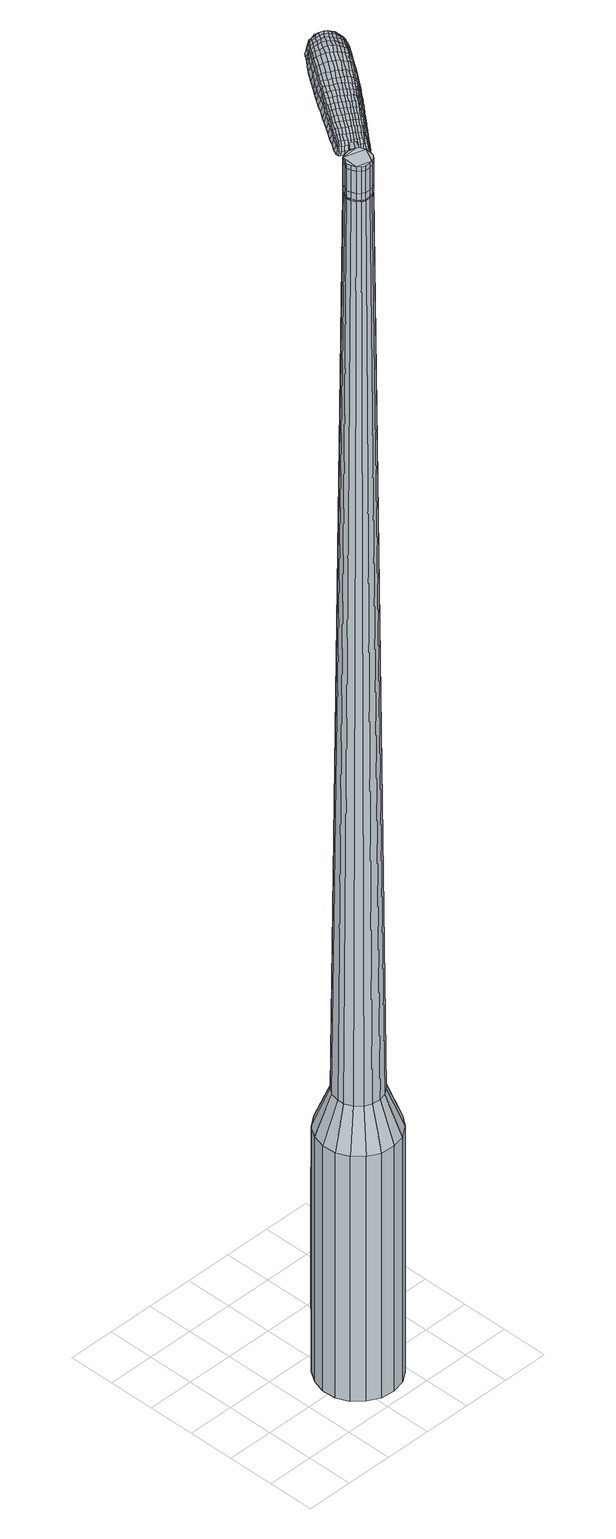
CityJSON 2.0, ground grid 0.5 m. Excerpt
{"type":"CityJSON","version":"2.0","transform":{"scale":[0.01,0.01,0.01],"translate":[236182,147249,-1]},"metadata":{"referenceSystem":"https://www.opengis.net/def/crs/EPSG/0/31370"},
"CityObjects":{
"object1":{"type":"GenericCityObject","attributes":{"cluster":478,"mean_distance_to_centroid":0.265,"new_centroid_x":236183.17,"new_centroid_y":147249.51,"mean_distance_to_camera":9.77,"H1":7.82,"H2":6.39,"Z_final":112.2,"cluster2":-1,"proj_x":236189.39,"proj_y":147253.95,"id_line":87905,"bearing_l":324.43,"distance":7.64,"orientation":"left","G_obj":54.43},"geometry":[{"type":"MultiSurface","lod":"2","boundaries":[[[0,1,2,3]],[[1,4,5,2]],[[4,6,7,5]],[[6,8,9,7]],[[8,10,11,9]],[[10,12,13,11]],[[12,14,15,13]],[[14,16,17,15]],[[16,18,19,17]],[[18,20,21,19]],[[20,22,23,21]],[[22,24,25,23]],[[24,26,27,25]],[[26,28,29,27]],[[28,30,31,29]],[[30,32,33,31]],[[32,34,35,33]],[[34,0,3,35]],[[36,37,38,39]],[[38,40,41,42]],[[41,43,42]],[[42,44,45,46]],[[45,47,46]],[[46,48,49,50]],[[49,51,50]],[[42,46,50,38]],[[50,52,39,38]],[[53,36,39]],[[2,5,7,35]],[[7,9,11,15]],[[11,13,15]],[[15,17,19,23]],[[19,21,23]],[[23,25,27,31]],[[27,29,31]],[[15,23,31,7]],[[31,33,35,7]],[[3,2,35]],[[1,0,54,55]],[[0,34,56,54]],[[34,32,57,56]],[[32,30,58,57]],[[30,28,59,58]],[[28,26,60,59]],[[26,24,61,60]],[[24,22,62,61]],[[22,20,63,62]],[[20,18,64,63]],[[18,16,65,64]],[[16,14,66,65]],[[14,12,67,66]],[[12,10,68,67]],[[10,8,69,68]],[[8,6,70,69]],[[6,4,71,70]],[[4,1,55,71]],[[55,54,72,73]],[[54,56,74,72]],[[56,57,75,74]],[[57,58,76,75]],[[58,59,77,76]],[[59,60,78,77]],[[60,61,79,78]],[[61,62,80,79]],[[62,63,81,80]],[[63,64,82,81]],[[64,65,83,82]],[[65,66,84,83]],[[66,67,85,84]],[[67,68,86,85]],[[68,69,87,86]],[[69,70,88,87]],[[70,71,89,88]],[[71,55,73,89]],[[90,91,92,93]],[[94,95,91,90]],[[75,96,95,94]],[[97,98,96,75]],[[99,100,98,97]],[[78,101,100,99]],[[102,103,101,78]],[[80,104,103,102]],[[105,106,104,80]],[[107,108,106,105]],[[109,110,108,107]],[[84,111,110,109]],[[85,112,111,84]],[[113,114,112,85]],[[115,116,114,113]],[[88,117,116,115]],[[118,119,117,88]],[[93,92,119,118]],[[120,121,122,123]],[[124,120,123,125]],[[126,124,125,127]],[[128,126,127,129]],[[130,128,129,131]],[[132,130,131,133]],[[134,132,133,135]],[[136,134,135,137]],[[138,136,137,139]],[[140,138,139,141]],[[142,140,141,143]],[[144,142,143,145]],[[146,144,145,147]],[[148,146,147,149]],[[150,148,149,151]],[[152,150,151,153]],[[73,72,90,93]],[[72,74,94,90]],[[74,75,94]],[[76,97,75]],[[76,77,99,97]],[[77,78,99]],[[79,102,78]],[[79,80,102]],[[81,105,80]],[[81,82,107,105]],[[82,83,109,107]],[[83,84,109]],[[86,113,85]],[[86,87,115,113]],[[87,88,115]],[[89,118,88]],[[89,73,93,118]],[[154,155,92,91]],[[155,156,119,92]],[[156,117,119]],[[157,116,117]],[[157,158,114,116]],[[158,112,114]],[[159,110,111]],[[159,160,108,110]],[[160,161,106,108]],[[161,104,106]],[[162,103,104]],[[162,101,103]],[[163,100,101]],[[163,164,98,100]],[[164,96,98]],[[165,95,96]],[[165,154,91,95]],[[39,52,152,166]],[[155,154,167,153]],[[53,39,166,121]],[[154,165,122,167]],[[36,53,121,120]],[[165,96,123,122]],[[37,36,120,124]],[[96,164,125,123]],[[38,37,124,126]],[[164,163,127,125]],[[40,38,126,128]],[[163,101,129,127]],[[41,40,128,130]],[[101,162,131,129]],[[43,41,130,132]],[[162,104,133,131]],[[42,43,132,134]],[[104,161,135,133]],[[44,42,134,136]],[[161,160,137,135]],[[45,44,136,138]],[[160,159,139,137]],[[47,45,138,140]],[[159,111,141,139]],[[46,47,140,142]],[[111,112,143,141]],[[48,46,142,144]],[[112,158,145,143]],[[49,48,144,146]],[[158,157,147,145]],[[51,49,146,148]],[[157,117,149,147]],[[50,51,148,150]],[[117,156,151,149]],[[52,50,150,152]],[[156,155,153,151]],[[152,153,168,169]],[[153,167,170,168]],[[167,122,171,170]],[[122,121,172,171]],[[121,166,173,172]],[[166,152,169,173]],[[174,175,176,177]],[[178,174,177,179]],[[174,178,180,181]],[[175,174,181,182]],[[183,184,185,186]],[[187,183,186,188]],[[183,187,189,190]],[[184,183,190,191]],[[192,193,194,195]],[[196,192,195,197]],[[192,196,198,199]],[[193,192,199,200]],[[201,202,203,204]],[[205,201,204,206]],[[201,205,207,208]],[[202,201,208,209]],[[210,211,212,213]],[[214,210,213,215]],[[210,214,216,217]],[[211,210,217,218]],[[219,220,221,222]],[[223,219,222,224]],[[219,223,225,226]],[[220,219,226,227]],[[228,229,230,231]],[[220,228,231,221]],[[228,220,227,232]],[[229,228,232,233]],[[234,235,236,237]],[[229,234,237,230]],[[234,229,233,238]],[[235,234,238,239]],[[240,178,179,241]],[[235,240,241,236]],[[240,235,239,242]],[[178,240,242,180]],[[243,244,245,246]],[[247,243,246,248]],[[243,247,249,250]],[[244,243,250,251]],[[252,253,254,255]],[[244,252,255,245]],[[252,244,251,256]],[[253,252,256,257]],[[258,259,260,261]],[[253,258,261,254]],[[258,253,257,262]],[[259,258,262,263]],[[264,265,266,267]],[[259,264,267,260]],[[264,259,263,268]],[[265,264,268,269]],[[270,175,182,271]],[[265,270,271,266]],[[270,265,269,272]],[[175,270,272,176]],[[273,274,275,276]],[[277,273,276,278]],[[273,277,279,280]],[[274,273,280,281]],[[282,283,284,285]],[[274,282,285,275]],[[282,274,281,286]],[[283,282,286,287]],[[288,289,290,291]],[[283,288,291,284]],[[288,283,287,292]],[[289,288,292,293]],[[294,187,188,295]],[[289,294,295,290]],[[294,289,293,296]],[[187,294,296,189]],[[297,298,299,300]],[[301,297,300,302]],[[297,301,303,304]],[[298,297,304,305]],[[306,307,308,309]],[[298,306,309,299]],[[306,298,305,310]],[[307,306,310,311]],[[312,313,314,315]],[[307,312,315,308]],[[312,307,311,316]],[[313,312,316,317]],[[318,319,320,321]],[[313,318,321,314]],[[318,313,317,322]],[[319,318,322,323]],[[324,184,191,325]],[[319,324,325,320]],[[324,319,323,326]],[[184,324,326,185]],[[327,213,212,328]],[[329,327,328,330]],[[327,329,331,332]],[[213,327,332,215]],[[333,329,330,334]],[[335,333,334,336]],[[333,335,337,338]],[[329,333,338,331]],[[339,335,336,340]],[[341,339,340,342]],[[339,341,343,344]],[[335,339,344,337]],[[345,341,342,346]],[[347,345,346,348]],[[345,347,349,350]],[[341,345,350,343]],[[351,347,348,352]],[[202,351,352,203]],[[351,202,209,353]],[[347,351,353,349]],[[354,355,200,199]],[[356,354,199,198]],[[354,356,357,358]],[[355,354,358,359]],[[360,361,359,358]],[[362,360,358,357]],[[360,362,363,364]],[[361,360,364,365]],[[366,367,365,364]],[[368,366,364,363]],[[366,368,369,370]],[[367,366,370,371]],[[372,373,371,370]],[[374,372,370,369]],[[372,374,207,205]],[[373,372,205,206]],[[375,376,377,378]],[[277,375,378,279]],[[375,277,278,379]],[[376,375,379,380]],[[381,196,197,382]],[[376,381,382,377]],[[381,376,380,383]],[[196,381,383,198]],[[384,385,386,387]],[[223,384,387,225]],[[384,223,224,388]],[[385,384,388,389]],[[390,391,392,393]],[[385,390,393,386]],[[390,385,389,394]],[[391,390,394,395]],[[396,193,200,397]],[[391,396,397,392]],[[396,391,395,398]],[[193,396,398,194]],[[399,400,401,402]],[[181,399,402,182]],[[399,181,180,403]],[[400,399,403,404]],[[405,406,407,408]],[[400,405,408,401]],[[405,400,404,409]],[[406,405,409,410]],[[411,204,203,412]],[[406,411,412,407]],[[411,406,410,413]],[[204,411,413,206]],[[414,415,416,417]],[[186,414,417,188]],[[414,186,185,418]],[[415,414,418,419]],[[420,208,207,421]],[[415,420,421,416]],[[420,415,419,422]],[[208,420,422,209]],[[423,424,425,426]],[[301,423,426,303]],[[423,301,302,427]],[[424,423,427,428]],[[429,214,215,430]],[[424,429,430,425]],[[429,424,428,431]],[[214,429,431,216]],[[432,433,434,435]],[[247,432,435,249]],[[432,247,248,436]],[[433,432,436,437]],[[438,439,440,441]],[[433,438,441,434]],[[438,433,437,442]],[[439,438,442,443]],[[444,211,218,445]],[[439,444,445,440]],[[444,439,443,446]],[[211,444,446,212]],[[447,448,437,436]],[[246,447,436,248]],[[447,246,245,449]],[[448,447,449,450]],[[451,452,443,442]],[[448,451,442,437]],[[451,448,450,453]],[[452,451,453,454]],[[455,328,212,446]],[[452,455,446,443]],[[455,452,454,456]],[[328,455,456,330]],[[457,458,459,460]],[[304,457,460,305]],[[457,304,303,426]],[[458,457,426,425]],[[461,332,331,462]],[[458,461,462,459]],[[461,458,425,430]],[[332,461,430,215]],[[463,464,450,449]],[[255,463,449,245]],[[463,255,254,465]],[[464,463,465,466]],[[467,468,454,453]],[[464,467,453,450]],[[467,464,466,469]],[[468,467,469,470]],[[471,334,330,456]],[[468,471,456,454]],[[471,468,470,472]],[[334,471,472,336]],[[473,474,475,476]],[[310,473,476,311]],[[473,310,305,460]],[[474,473,460,459]],[[477,338,337,478]],[[474,477,478,475]],[[477,474,459,462]],[[338,477,462,331]],[[479,480,466,465]],[[261,479,465,254]],[[479,261,260,481]],[[480,479,481,482]],[[483,484,470,469]],[[480,483,469,466]],[[483,480,482,485]],[[484,483,485,486]],[[487,340,336,472]],[[484,487,472,470]],[[487,484,486,488]],[[340,487,488,342]],[[489,490,491,492]],[[316,489,492,317]],[[489,316,311,476]],[[490,489,476,475]],[[493,344,343,494]],[[490,493,494,491]],[[493,490,475,478]],[[344,493,478,337]],[[495,496,482,481]],[[267,495,481,260]],[[495,267,266,497]],[[496,495,497,498]],[[499,500,486,485]],[[496,499,485,482]],[[499,496,498,501]],[[500,499,501,502]],[[503,346,342,488]],[[500,503,488,486]],[[503,500,502,504]],[[346,503,504,348]],[[505,506,507,508]],[[322,505,508,323]],[[505,322,317,492]],[[506,505,492,491]],[[509,350,349,510]],[[506,509,510,507]],[[509,506,491,494]],[[350,509,494,343]],[[511,512,498,497]],[[271,511,497,266]],[[511,271,182,402]],[[512,511,402,401]],[[513,514,502,501]],[[512,513,501,498]],[[513,512,401,408]],[[514,513,408,407]],[[515,352,348,504]],[[514,515,504,502]],[[515,514,407,412]],[[352,515,412,203]],[[516,517,419,418]],[[326,516,418,185]],[[516,326,323,508]],[[517,516,508,507]],[[518,353,209,422]],[[517,518,422,419]],[[518,517,507,510]],[[353,518,510,349]],[[519,520,380,379]],[[276,519,379,278]],[[519,276,275,521]],[[520,519,521,522]],[[523,356,198,383]],[[520,523,383,380]],[[523,520,522,524]],[[356,523,524,357]],[[525,526,527,528]],[[226,525,528,227]],[[525,226,225,387]],[[526,525,387,386]],[[529,530,531,532]],[[526,529,532,527]],[[529,526,386,393]],[[530,529,393,392]],[[533,355,359,534]],[[530,533,534,531]],[[533,530,392,397]],[[355,533,397,200]],[[535,536,522,521]],[[285,535,521,275]],[[535,285,284,537]],[[536,535,537,538]],[[539,362,357,524]],[[536,539,524,522]],[[539,536,538,540]],[[362,539,540,363]],[[541,542,543,544]],[[232,541,544,233]],[[541,232,227,528]],[[542,541,528,527]],[[545,546,547,548]],[[542,545,548,543]],[[545,542,527,532]],[[546,545,532,531]],[[549,361,365,550]],[[546,549,550,547]],[[549,546,531,534]],[[361,549,534,359]],[[551,552,538,537]],[[291,551,537,284]],[[551,291,290,553]],[[552,551,553,554]],[[555,368,363,540]],[[552,555,540,538]],[[555,552,554,556]],[[368,555,556,369]],[[557,558,559,560]],[[238,557,560,239]],[[557,238,233,544]],[[558,557,544,543]],[[561,562,563,564]],[[558,561,564,559]],[[561,558,543,548]],[[562,561,548,547]],[[565,367,371,566]],[[562,565,566,563]],[[565,562,547,550]],[[367,565,550,365]],[[567,568,554,553]],[[295,567,553,290]],[[567,295,188,417]],[[568,567,417,416]],[[569,374,369,556]],[[568,569,556,554]],[[569,568,416,421]],[[374,569,421,207]],[[570,571,404,403]],[[242,570,403,180]],[[570,242,239,560]],[[571,570,560,559]],[[572,573,410,409]],[[571,572,409,404]],[[572,571,559,564]],[[573,572,564,563]],[[574,373,206,413]],[[573,574,413,410]],[[574,573,563,566]],[[373,574,566,371]],[[575,576,577,578]],[[578,577,579,580]],[[581,579,577,582]],[[582,577,576,583]],[[584,585,586,587]],[[587,586,588,589]],[[590,588,586,591]],[[591,586,585,592]],[[593,594,595,596]],[[596,595,597,598]],[[599,597,595,600]],[[600,595,594,601]],[[602,603,604,605]],[[605,604,606,607]],[[608,606,604,609]],[[609,604,603,610]],[[611,612,613,614]],[[614,613,615,616]],[[617,615,613,618]],[[618,613,612,619]],[[620,621,622,623]],[[623,622,624,625]],[[626,624,622,627]],[[627,622,621,628]],[[629,630,631,632]],[[632,631,621,620]],[[628,621,631,633]],[[633,631,630,634]],[[635,636,637,638]],[[638,637,630,629]],[[634,630,637,639]],[[639,637,636,640]],[[580,579,641,642]],[[642,641,636,635]],[[640,636,641,643]],[[643,641,579,581]],[[644,645,646,647]],[[647,646,648,649]],[[650,648,646,651]],[[651,646,645,652]],[[653,654,655,656]],[[656,655,645,644]],[[652,645,655,657]],[[657,655,654,658]],[[659,660,661,662]],[[662,661,654,653]],[[658,654,661,663]],[[663,661,660,664]],[[665,666,667,668]],[[668,667,660,659]],[[664,660,667,669]],[[669,667,666,670]],[[583,576,671,672]],[[672,671,666,665]],[[670,666,671,673]],[[673,671,576,575]],[[674,675,676,677]],[[677,676,678,679]],[[680,678,676,681]],[[681,676,675,682]],[[683,684,685,686]],[[686,685,675,674]],[[682,675,685,687]],[[687,685,684,688]],[[689,690,691,692]],[[692,691,684,683]],[[688,684,691,693]],[[693,691,690,694]],[[589,588,695,696]],[[696,695,690,689]],[[694,690,695,697]],[[697,695,588,590]],[[698,699,700,701]],[[701,700,702,703]],[[704,702,700,705]],[[705,700,699,706]],[[707,708,709,710]],[[710,709,699,698]],[[706,699,709,711]],[[711,709,708,712]],[[713,714,715,716]],[[716,715,708,707]],[[712,708,715,717]],[[717,715,714,718]],[[719,720,721,722]],[[722,721,714,713]],[[718,714,721,723]],[[723,721,720,724]],[[592,585,725,726]],[[726,725,720,719]],[[724,720,725,727]],[[727,725,585,584]],[[611,614,728,729]],[[729,728,730,731]],[[732,730,728,733]],[[733,728,614,616]],[[731,730,734,735]],[[735,734,736,737]],[[738,736,734,739]],[[739,734,730,732]],[[737,736,740,741]],[[741,740,742,743]],[[744,742,740,745]],[[745,740,736,738]],[[743,742,746,747]],[[747,746,748,749]],[[750,748,746,751]],[[751,746,742,744]],[[749,748,752,753]],[[753,752,603,602]],[[610,603,752,754]],[[754,752,748,750]],[[601,755,756,600]],[[600,756,757,599]],[[758,757,756,759]],[[759,756,755,760]],[[760,761,762,759]],[[759,762,763,758]],[[764,763,762,765]],[[765,762,761,766]],[[766,767,768,765]],[[765,768,769,764]],[[770,769,768,771]],[[771,768,767,772]],[[772,773,774,771]],[[771,774,775,770]],[[608,775,774,606]],[[606,774,773,607]],[[776,777,778,779]],[[779,778,678,680]],[[679,678,778,780]],[[780,778,777,781]],[[598,597,782,783]],[[783,782,777,776]],[[781,777,782,784]],[[784,782,597,599]],[[785,786,787,788]],[[788,787,624,626]],[[625,624,787,789]],[[789,787,786,790]],[[791,792,793,794]],[[794,793,786,785]],[[790,786,793,795]],[[795,793,792,796]],[[601,594,797,798]],[[798,797,792,791]],[[796,792,797,799]],[[799,797,594,593]],[[800,801,802,803]],[[803,802,582,583]],[[581,582,802,804]],[[804,802,801,805]],[[806,807,808,809]],[[809,808,801,800]],[[805,801,808,810]],[[810,808,807,811]],[[602,605,812,813]],[[813,812,807,806]],[[811,807,812,814]],[[814,812,605,607]],[[815,816,817,818]],[[818,817,587,589]],[[584,587,817,819]],[[819,817,816,820]],[[608,609,821,822]],[[822,821,816,815]],[[820,816,821,823]],[[823,821,609,610]],[[824,825,826,827]],[[827,826,702,704]],[[703,702,826,828]],[[828,826,825,829]],[[616,615,830,831]],[[831,830,825,824]],[[829,825,830,832]],[[832,830,615,617]],[[833,834,648,835]],[[835,648,650]],[[649,648,836]],[[836,648,834,837]],[[838,839,840,841]],[[841,840,834,833]],[[837,834,840,842]],[[842,840,839,843]],[[619,612,844,845]],[[845,844,839,838]],[[843,839,844,846]],[[846,844,612,611]],[[837,847,848,836]],[[836,848,647,649]],[[644,647,848,849]],[[849,848,847,850]],[[843,851,852,842]],[[842,852,847,837]],[[850,847,852,853]],[[853,852,851,854]],[[611,729,855,846]],[[846,855,851,843]],[[854,851,855,856]],[[856,855,729,731]],[[857,858,859,860]],[[860,859,705,706]],[[704,705,859,827]],[[827,859,858,824]],[[732,733,861,862]],[[862,861,858,857]],[[824,858,861,831]],[[831,861,733,616]],[[850,863,849]],[[849,863,656,644]],[[653,656,863,864]],[[864,863,865]],[[854,866,867,853]],[[853,867,863,850]],[[865,863,867,868]],[[868,867,866,869]],[[731,735,870,856]],[[856,870,866,854]],[[869,866,870,871]],[[871,870,735,737]],[[872,873,874,875]],[[875,874,711,712]],[[706,711,874,860]],[[860,874,873,857]],[[738,739,876,877]],[[877,876,873,872]],[[857,873,876,862]],[[862,876,739,732]],[[865,878,879,864]],[[864,879,662,653]],[[659,662,879,880]],[[880,879,878,881]],[[869,882,883,868]],[[868,883,878,865]],[[881,878,883,884]],[[884,883,882,885]],[[737,741,886,871]],[[871,886,882,869]],[[885,882,886,887]],[[887,886,741,743]],[[888,889,890,891]],[[891,890,717,718]],[[712,717,890,875]],[[875,890,889,872]],[[744,745,892,893]],[[893,892,889,888]],[[872,889,892,877]],[[877,892,745,738]],[[881,894,895,880]],[[880,895,668,659]],[[665,668,895,896]],[[896,895,894,897]],[[885,898,899,884]],[[884,899,894,881]],[[897,894,899,900]],[[900,899,898,901]],[[743,747,902,887]],[[887,902,898,885]],[[901,898,902,903]],[[903,902,747,749]],[[904,905,906,907]],[[907,906,723,724]],[[718,723,906,891]],[[891,906,905,888]],[[750,751,908,909]],[[909,908,905,904]],[[888,905,908,893]],[[893,908,751,744]],[[897,910,911,896]],[[896,911,672,665]],[[583,672,911,803]],[[803,911,910,800]],[[901,912,913,900]],[[900,913,910,897]],[[800,910,913,809]],[[809,913,912,806]],[[749,753,914,903]],[[903,914,912,901]],[[806,912,914,813]],[[813,914,753,602]],[[820,915,916,819]],[[819,916,727,584]],[[724,727,916,907]],[[907,916,915,904]],[[610,754,917,823]],[[823,917,915,820]],[[904,915,917,909]],[[909,917,754,750]],[[781,918,919,780]],[[780,919,677,679]],[[674,677,919,920]],[[920,919,918,921]],[[599,757,922,784]],[[784,922,918,781]],[[921,918,922,923]],[[923,922,757,758]],[[924,925,926,927]],[[927,926,627,628]],[[626,627,926,788]],[[788,926,925,785]],[[928,929,930,931]],[[931,930,925,924]],[[785,925,930,794]],[[794,930,929,791]],[[760,755,932,933]],[[933,932,929,928]],[[791,929,932,798]],[[798,932,755,601]],[[921,934,935,920]],[[920,935,686,674]],[[683,686,935,936]],[[936,935,934,937]],[[758,763,938,923]],[[923,938,934,921]],[[937,934,938,939]],[[939,938,763,764]],[[940,941,942,943]],[[943,942,633,634]],[[628,633,942,927]],[[927,942,941,924]],[[944,945,946,947]],[[947,946,941,940]],[[924,941,946,931]],[[931,946,945,928]],[[766,761,948,949]],[[949,948,945,944]],[[928,945,948,933]],[[933,948,761,760]],[[937,950,951,936]],[[936,951,692,683]],[[689,692,951,952]],[[952,951,950,953]],[[764,769,954,939]],[[939,954,950,937]],[[953,950,954,955]],[[955,954,769,770]],[[956,957,958,959]],[[959,958,639,640]],[[634,639,958,943]],[[943,958,957,940]],[[960,961,962,963]],[[963,962,957,956]],[[940,957,962,947]],[[947,962,961,944]],[[772,767,964,965]],[[965,964,961,960]],[[944,961,964,949]],[[949,964,767,766]],[[953,966,967,952]],[[952,967,696,689]],[[589,696,967,818]],[[818,967,966,815]],[[770,775,968,955]],[[955,968,966,953]],[[815,966,968,822]],[[822,968,775,608]],[[805,969,970,804]],[[804,970,643,581]],[[640,643,970,959]],[[959,970,969,956]],[[811,971,972,810]],[[810,972,969,805]],[[956,969,972,963]],[[963,972,971,960]],[[607,773,973,814]],[[814,973,971,811]],[[960,971,973,965]],[[965,973,773,772]],[[575,578,177,176]],[[578,580,179,177]],[[590,591,190,189]],[[591,592,191,190]],[[593,596,195,194]],[[596,598,197,195]],[[617,618,217,216]],[[618,619,218,217]],[[620,623,222,221]],[[623,625,224,222]],[[629,632,231,230]],[[632,620,221,231]],[[635,638,237,236]],[[638,629,230,237]],[[580,642,241,179]],[[642,635,236,241]],[[650,651,250,249]],[[651,652,251,250]],[[652,657,256,251]],[[657,658,257,256]],[[658,663,262,257]],[[663,664,263,262]],[[664,669,268,263]],[[669,670,269,268]],[[670,673,272,269]],[[673,575,176,272]],[[680,681,280,279]],[[681,682,281,280]],[[682,687,286,281]],[[687,688,287,286]],[[688,693,292,287]],[[693,694,293,292]],[[694,697,296,293]],[[697,590,189,296]],[[698,701,300,299]],[[701,703,302,300]],[[707,710,309,308]],[[710,698,299,309]],[[713,716,315,314]],[[716,707,308,315]],[[719,722,321,320]],[[722,713,314,321]],[[592,726,325,191]],[[726,719,320,325]],[[776,779,378,377]],[[779,680,279,378]],[[598,783,382,197]],[[783,776,377,382]],[[625,789,388,224]],[[789,790,389,388]],[[790,795,394,389]],[[795,796,395,394]],[[796,799,398,395]],[[799,593,194,398]],[[703,828,427,302]],[[828,829,428,427]],[[829,832,431,428]],[[832,617,216,431]],[[833,835,435,434]],[[835,650,249,435]],[[838,841,441,440]],[[841,833,434,441]],[[619,845,445,218]],[[845,838,440,445]],[[974,975,976,977]],[[978,979,977,976]],[[980,981,982,983]],[[984,985,986,987]],[[975,988,989,976]],[[990,978,976,989]],[[991,980,983,992]],[[993,994,985,984]],[[988,995,996,989]],[[996,997,990,989]],[[998,991,992,999]],[[1000,994,993,1001]],[[995,1002,1003,996]],[[1003,1004,997,996]],[[1005,998,999,1006]],[[1007,1000,1001,1008]],[[1009,1010,1011,1012]],[[1013,1014,1010,1009]],[[1013,1015,1016,1014]],[[1015,1017,1018,1016]],[[1019,1020,1021,1022]],[[1023,1024,1020,1019]],[[1025,1024,1023]],[[1026,1027,1024,1025]],[[1022,1011,1010,1019]],[[1019,1010,1014,1023]],[[1014,1016,1025,1023]],[[1016,1018,1026,1025]],[[983,982,979,978]],[[992,983,978,990]],[[997,999,992,990]],[[1004,1006,999,997]],[[984,987,981,980]],[[993,984,980,991]],[[1001,993,991,998]],[[1008,1001,998,1005]],[[985,1009,1012,986]],[[994,1013,1009,985]],[[1015,1013,994,1000]],[[1017,1015,1000,1007]],[[1028,1029,1030,1031]],[[1030,1032,1033,1034]],[[1030,1034,1035,1036]],[[1030,1036,1031]],[[1037,1028,1031,1038]],[[1039,1038,1031,1040]],[[1041,1040,1031]],[[1042,1030,1029,1043]],[[1044,1042,1043,1045]],[[1046,1044,1045,1047]],[[1048,1046,1047,1049]],[[1050,1048,1049,1051]],[[1051,1052,1053,1054]],[[1051,1054,1055,1056]],[[1051,1056,1057,1058]],[[1057,1059,1060,1061]],[[1057,1061,1062,1063]],[[1057,1063,1058]],[[1051,1058,1050]],[[1064,1065,1029,1028]],[[1066,1067,1032,1030]],[[1068,1069,1041,1031]],[[1065,1070,1043,1029]],[[1071,1066,1030,1042]],[[1070,1072,1045,1043]],[[1073,1071,1042,1044]],[[1072,1074,1047,1045]],[[1075,1073,1044,1046]],[[1074,1076,1049,1047]],[[1077,1075,1046,1048]],[[1076,1078,1051,1049]],[[1079,1077,1048,1050]],[[1078,1080,1052,1051]],[[1081,1082,1059,1057]],[[1083,1079,1050,1058]],[[1053,1052,1080,1084]],[[1054,1053,1084,1085]],[[1055,1054,1085,1086]],[[1056,1055,1086,1087]],[[1057,1056,1087,1081]],[[1088,1064,1028,1037]],[[1089,1088,1037,1038]],[[1090,1089,1038,1039]],[[1091,1090,1039,1040]],[[1069,1091,1040,1041]],[[1033,1032,1067,1092]],[[1060,1059,1082,1093]],[[1034,1033,1092,1094]],[[1035,1034,1094,1095]],[[1036,1035,1095,1096]],[[1031,1036,1096,1068]],[[1061,1060,1093,1097]],[[1062,1061,1097,1098]],[[1063,1062,1098,1099]],[[1058,1063,1099,1083]]]}]}
},
"vertices":[
[141,87,384],[152,77,384],[152,77,96],[141,87,96],[158,64,384],[158,64,96],[159,49,384],[159,49,96],[155,35,384],[155,35,96],[146,23,384],[146,23,96],[134,14,384],[134,14,96],[120,11,384],[120,11,96],[105,12,384],[105,12,96],[92,19,384],[92,19,96],[82,29,384],[82,29,96],[76,42,384],[76,42,96],[75,57,384],[75,57,96],[79,71,384],[79,71,96],[87,83,384],[87,83,96],[99,92,384],[99,92,96],[114,95,384],[114,95,96],[128,94,384],[128,94,96],[116,66,1524],[111,65,1524],[107,63,1524],[125,64,1524],[105,59,1524],[103,54,1524],[106,45,1524],[104,50,1524],[109,42,1524],[113,40,1524],[122,41,1524],[118,40,1524],[126,43,1524],[129,47,1524],[130,56,1524],[130,52,1524],[128,61,1524],[120,66,1524],[132,73,429],[138,67,429],[124,77,429],[115,78,429],[106,76,429],[99,71,429],[94,64,429],[92,55,429],[92,47,429],[96,39,429],[102,32,429],[110,29,429],[119,28,429],[127,30,429],[134,35,429],[140,42,429],[142,51,429],[141,59,429],[125,64,1483],[128,61,1483],[120,66,1483],[116,66,1483],[111,65,1483],[107,63,1483],[105,59,1483],[103,54,1483],[104,50,1483],[106,45,1483],[109,42,1483],[113,40,1483],[118,40,1483],[122,41,1483],[126,43,1483],[129,47,1483],[130,52,1483],[130,56,1483],[124,63,1483],[124,63,1485],[127,60,1485],[127,60,1483],[120,65,1483],[120,65,1485],[116,66,1485],[112,65,1483],[112,65,1485],[108,62,1483],[108,62,1485],[105,59,1485],[104,54,1483],[104,54,1485],[104,50,1485],[106,46,1483],[106,46,1485],[109,43,1483],[109,43,1485],[113,41,1483],[113,41,1485],[118,40,1485],[122,41,1485],[126,44,1483],[126,44,1485],[128,47,1483],[128,47,1485],[130,52,1485],[129,56,1483],[129,56,1485],[116,66,1519],[120,66,1519],[120,66,1493],[116,66,1493],[111,65,1519],[111,65,1493],[107,63,1519],[107,63,1493],[105,59,1519],[105,59,1493],[103,54,1519],[103,54,1493],[104,50,1519],[104,50,1493],[106,45,1519],[106,45,1493],[109,42,1519],[109,42,1493],[113,40,1519],[113,40,1493],[118,40,1519],[118,40,1493],[122,41,1519],[122,41,1493],[126,43,1519],[126,43,1493],[129,47,1519],[129,47,1493],[130,52,1519],[130,52,1493],[130,56,1519],[130,56,1493],[128,61,1519],[128,61,1493],[125,64,1485],[128,61,1485],[130,56,1485],[129,47,1485],[126,43,1485],[113,40,1485],[109,42,1485],[106,45,1485],[103,54,1485],[107,63,1485],[111,65,1485],[120,66,1485],[125,64,1519],[125,64,1493],[138,77,1513],[138,77,1518],[136,79,1513],[133,81,1513],[133,81,1518],[136,79,1518],[195,128,1519],[190,122,1518],[192,123,1509],[197,128,1510],[200,135,1519],[202,135,1510],[198,135,1526],[193,128,1525],[188,123,1525],[163,151,1519],[159,145,1518],[160,143,1525],[164,149,1525],[168,158,1519],[169,156,1526],[168,160,1510],[163,153,1510],[159,147,1509],[220,200,1519],[223,198,1519],[224,199,1513],[221,201,1513],[216,202,1519],[217,202,1513],[216,200,1524],[219,199,1524],[222,197,1524],[177,140,1530],[173,134,1529],[176,132,1529],[180,138,1530],[183,147,1531],[185,145,1531],[179,149,1530],[174,142,1530],[170,136,1529],[130,74,1512],[133,72,1512],[133,73,1517],[131,75,1517],[128,76,1512],[129,77,1517],[128,77,1506],[131,75,1506],[133,73,1506],[228,177,1519],[226,174,1519],[228,174,1512],[229,177,1512],[229,179,1518],[230,179,1512],[228,179,1522],[227,177,1523],[225,175,1524],[224,170,1519],[221,165,1519],[223,165,1512],[226,170,1512],[223,170,1524],[220,165,1525],[218,160,1519],[213,154,1519],[215,154,1511],[220,160,1511],[216,160,1526],[212,154,1526],[207,144,1519],[209,144,1510],[205,144,1526],[148,70,1513],[153,76,1513],[152,76,1518],[147,71,1517],[144,66,1512],[144,67,1516],[146,66,1506],[150,71,1507],[154,76,1507],[158,82,1514],[162,88,1515],[161,88,1520],[156,82,1519],[159,82,1507],[164,88,1507],[167,94,1515],[172,100,1516],[170,100,1522],[166,94,1521],[169,94,1508],[174,100,1508],[177,105,1517],[181,111,1517],[179,111,1524],[175,105,1523],[178,105,1508],[183,111,1509],[186,117,1518],[184,117,1524],[188,117,1509],[199,198,1519],[197,196,1519],[198,195,1524],[200,197,1523],[201,200,1518],[201,199,1522],[201,201,1512],[199,200,1512],[196,198,1512],[194,192,1519],[190,188,1519],[191,187,1525],[195,191,1524],[193,194,1512],[190,190,1512],[186,183,1519],[182,177,1519],[182,175,1526],[187,182,1526],[186,185,1511],[181,179,1511],[175,167,1519],[176,166,1526],[174,169,1510],[124,88,1513],[128,95,1513],[127,96,1507],[123,90,1507],[121,83,1512],[121,85,1506],[122,84,1516],[124,87,1517],[128,93,1518],[132,101,1514],[136,107,1515],[135,109,1507],[131,103,1507],[132,100,1519],[136,106,1520],[140,114,1515],[144,120,1516],[143,122,1508],[139,115,1508],[140,112,1521],[144,118,1522],[148,126,1517],[152,132,1517],[151,134,1509],[147,128,1508],[148,125,1523],[152,131,1524],[156,139,1518],[155,141,1509],[156,137,1524],[134,79,1519],[136,78,1519],[139,85,1520],[141,84,1520],[136,87,1520],[132,81,1519],[143,91,1522],[145,90,1522],[147,98,1523],[150,96,1523],[145,99,1523],[141,93,1521],[152,104,1524],[154,102,1524],[156,110,1525],[158,108,1525],[153,112,1525],[149,105,1524],[160,116,1526],[163,114,1526],[164,122,1527],[167,120,1527],[162,124,1527],[157,118,1526],[169,128,1528],[171,126,1528],[166,130,1528],[218,196,1527],[221,194,1527],[214,198,1526],[211,194,1527],[215,193,1528],[218,190,1528],[211,188,1529],[214,185,1529],[208,189,1528],[203,184,1530],[207,182,1530],[210,179,1530],[203,176,1531],[206,173,1531],[199,178,1530],[194,170,1531],[197,168,1531],[200,166,1531],[190,158,1531],[193,156,1531],[187,160,1531],[203,201,1518],[206,202,1519],[206,203,1513],[203,202,1513],[203,200,1523],[206,200,1523],[211,202,1519],[211,203,1513],[211,201,1524],[229,182,1518],[229,184,1518],[228,184,1523],[228,181,1523],[231,182,1513],[230,185,1513],[229,188,1519],[228,192,1519],[227,191,1524],[228,187,1523],[230,188,1513],[228,192,1513],[226,195,1519],[225,194,1524],[226,196,1513],[191,129,1528],[190,130,1528],[185,124,1528],[187,123,1527],[197,136,1528],[195,137,1529],[188,132,1529],[185,134,1530],[181,128,1529],[183,126,1528],[193,139,1529],[191,141,1530],[183,136,1530],[178,130,1529],[188,143,1531],[165,148,1528],[167,147,1529],[172,154,1529],[170,155,1528],[161,142,1527],[163,141,1528],[170,144,1529],[176,152,1530],[166,138,1528],[121,81,1512],[122,80,1512],[123,81,1517],[122,82,1517],[121,82,1506],[122,81,1506],[125,78,1512],[126,79,1517],[125,79,1506],[142,65,1512],[141,66,1512],[142,67,1506],[144,66,1506],[143,67,1517],[141,68,1517],[139,68,1512],[137,69,1512],[138,70,1506],[140,68,1506],[140,69,1517],[137,70,1517],[135,71,1512],[136,71,1506],[135,72,1517],[146,71,1519],[144,72,1519],[150,77,1520],[149,78,1520],[143,73,1519],[141,75,1519],[147,79,1520],[145,81,1520],[139,76,1519],[143,82,1520],[125,86,1519],[127,85,1519],[131,91,1520],[129,92,1520],[129,83,1519],[133,89,1520],[155,83,1521],[154,84,1521],[160,89,1522],[158,90,1522],[152,85,1521],[150,87,1521],[156,91,1522],[154,93,1523],[147,88,1522],[152,94,1523],[133,99,1521],[135,97,1521],[139,104,1522],[137,105,1522],[138,95,1521],[142,102,1522],[164,95,1523],[163,96,1523],[169,100,1524],[167,101,1524],[161,97,1523],[159,99,1524],[165,103,1525],[163,105,1525],[156,100,1524],[161,106,1525],[141,111,1523],[143,110,1523],[147,116,1524],[145,117,1524],[146,108,1524],[150,114,1525],[173,106,1525],[172,107,1525],[178,112,1526],[176,113,1526],[170,109,1526],[167,110,1526],[174,115,1527],[172,116,1527],[165,112,1526],[169,118,1527],[149,124,1525],[151,122,1525],[155,128,1526],[153,130,1526],[154,120,1526],[158,126,1527],[182,118,1527],[181,119,1527],[179,120,1527],[176,122,1528],[174,124,1528],[157,136,1527],[159,134,1527],[162,132,1528],[202,198,1525],[204,198,1525],[199,195,1526],[202,195,1526],[209,198,1526],[206,195,1527],[226,179,1525],[226,182,1525],[225,178,1526],[225,176,1525],[226,185,1525],[225,188,1526],[223,185,1527],[224,181,1526],[223,191,1526],[221,188,1527],[196,191,1526],[199,191,1527],[192,186,1527],[195,186,1528],[203,190,1528],[199,185,1529],[222,172,1526],[222,174,1527],[218,169,1528],[219,167,1527],[221,177,1527],[219,180,1528],[215,174,1529],[217,171,1528],[217,183,1528],[213,177,1530],[188,181,1528],[191,181,1529],[184,175,1528],[186,174,1529],[195,179,1529],[190,172,1530],[215,161,1528],[215,163,1528],[210,156,1529],[211,155,1528],[213,166,1529],[211,168,1530],[206,161,1530],[208,159,1530],[209,171,1530],[203,164,1531],[177,165,1529],[179,164,1529],[183,162,1530],[204,145,1528],[203,147,1529],[201,149,1530],[198,151,1530],[196,153,1531],[191,124,1509],[189,124,1518],[193,129,1518],[195,129,1509],[198,136,1519],[200,136,1510],[196,136,1525],[191,129,1525],[187,124,1525],[162,142,1525],[161,144,1518],[165,150,1518],[166,148,1525],[170,157,1519],[170,155,1525],[169,159,1510],[165,152,1509],[161,146,1509],[222,197,1513],[222,196,1519],[219,198,1519],[220,199,1513],[216,199,1519],[216,200,1513],[215,198,1524],[218,197,1524],[221,195,1524],[176,132,1528],[173,134,1528],[178,140,1529],[180,138,1529],[183,147,1529],[185,145,1529],[180,149,1529],[175,142,1529],[171,136,1528],[134,75,1516],[134,74,1512],[132,76,1512],[132,77,1516],[129,78,1512],[130,78,1516],[130,78,1506],[132,77,1506],[135,75,1506],[226,175,1512],[225,175,1519],[226,178,1518],[228,178,1512],[227,180,1518],[228,180,1512],[226,180,1522],[225,178,1523],[223,175,1523],[221,166,1512],[219,166,1519],[222,171,1519],[224,171,1512],[221,171,1524],[218,166,1525],[214,155,1511],[212,155,1519],[216,161,1519],[218,161,1511],[215,161,1525],[210,155,1526],[205,145,1519],[207,146,1510],[203,146,1526],[150,78,1518],[152,78,1513],[147,72,1513],[146,72,1517],[143,68,1512],[143,69,1515],[145,68,1506],[148,72,1506],[153,78,1507],[160,89,1520],[161,89,1514],[156,83,1514],[155,84,1519],[158,84,1507],[163,89,1507],[169,101,1522],[170,101,1516],[166,95,1515],[164,95,1521],[167,95,1508],[172,101,1508],[178,113,1523],[180,112,1517],[175,107,1516],[173,107,1522],[177,107,1508],[182,113,1508],[184,118,1517],[182,118,1524],[186,118,1509],[199,194,1523],[198,195,1519],[201,197,1518],[201,196,1523],[202,198,1518],[202,197,1522],[202,200,1512],[200,198,1512],[198,196,1512],[192,185,1525],[192,187,1519],[195,191,1519],[196,190,1524],[195,193,1512],[191,188,1512],[184,174,1526],[183,176,1519],[188,182,1519],[189,181,1525],[187,184,1511],[183,178,1511],[177,166,1519],[177,165,1526],[176,168,1510],[129,95,1507],[129,94,1513],[125,87,1513],[125,89,1506],[123,83,1512],[123,84,1506],[124,83,1515],[126,86,1517],[130,92,1518],[137,108,1507],[137,106,1514],[133,100,1514],[133,102,1507],[134,99,1519],[138,105,1520],[145,121,1508],[145,119,1516],[141,113,1515],[141,114,1508],[142,111,1521],[146,118,1522],[153,133,1508],[153,131,1517],[149,125,1516],[149,127,1508],[150,124,1522],[154,130,1523],[157,138,1517],[157,139,1509],[158,136,1524],[135,80,1518],[137,79,1518],[139,86,1519],[141,84,1519],[137,88,1519],[133,82,1518],[143,92,1520],[145,90,1520],[148,98,1521],[150,96,1521],[145,100,1521],[141,94,1520],[152,104,1523],[154,102,1523],[156,110,1524],[159,108,1524],[154,112,1524],[149,106,1523],[161,116,1525],[163,114,1525],[165,122,1526],[167,120,1526],[162,124,1526],[158,118,1525],[169,128,1527],[172,126,1527],[166,130,1527],[220,193,1526],[217,195,1526],[214,196,1525],[211,193,1526],[215,192,1526],[217,190,1526],[214,185,1528],[211,187,1528],[208,188,1527],[203,183,1528],[207,181,1529],[210,179,1529],[205,173,1530],[203,175,1530],[199,177,1529],[194,170,1530],[197,168,1530],[200,166,1530],[193,156,1530],[190,158,1530],[187,160,1530],[206,201,1513],[206,200,1518],[204,199,1518],[203,200,1512],[204,198,1523],[206,198,1523],[211,200,1519],[211,201,1513],[210,199,1523],[226,183,1523],[227,184,1518],[227,182,1518],[226,181,1523],[229,181,1512],[228,184,1512],[225,190,1523],[226,191,1519],[227,187,1519],[226,186,1523],[228,188,1513],[226,191,1513],[224,194,1519],[223,193,1524],[225,194,1513],[185,125,1527],[189,131,1527],[190,130,1527],[186,124,1526],[196,137,1527],[195,138,1528],[181,129,1528],[185,134,1528],[187,132,1528],[183,127,1527],[193,139,1528],[190,141,1529],[183,136,1529],[178,130,1528],[188,144,1529],[173,154,1528],[168,146,1527],[166,147,1527],[171,154,1527],[162,141,1526],[164,141,1527],[171,144,1528],[176,152,1528],[167,138,1527],[125,82,1516],[124,82,1512],[123,82,1512],[124,83,1516],[122,83,1506],[124,83,1506],[126,80,1512],[127,80,1516],[126,81,1506],[143,68,1506],[142,68,1512],[144,68,1506],[143,69,1516],[142,69,1516],[139,72,1506],[138,71,1512],[140,70,1512],[141,70,1506],[141,71,1516],[139,72,1516],[136,73,1512],[137,73,1506],[136,74,1516],[145,73,1518],[145,72,1518],[150,78,1519],[149,78,1519],[141,76,1518],[143,74,1518],[147,80,1519],[145,81,1519],[139,77,1518],[143,83,1519],[131,92,1519],[127,86,1518],[126,86,1518],[130,92,1519],[130,84,1518],[134,90,1519],[154,84,1520],[159,90,1521],[158,90,1521],[150,87,1520],[152,86,1520],[156,92,1521],[154,93,1521],[148,89,1520],[152,95,1521],[139,104,1521],[135,98,1520],[134,98,1520],[139,105,1521],[138,96,1520],[142,102,1521],[163,96,1522],[164,96,1522],[168,101,1523],[167,102,1523],[159,99,1522],[161,98,1522],[165,103,1523],[163,105,1524],[156,101,1523],[161,107,1524],[148,116,1523],[144,110,1522],[143,111,1522],[147,117,1523],[146,108,1522],[151,114,1523],[172,108,1524],[173,107,1524],[177,113,1525],[176,114,1525],[168,111,1525],[170,109,1524],[174,115,1525],[172,117,1526],[165,113,1525],[170,119,1526],[156,129,1525],[152,122,1524],[151,123,1524],[155,129,1525],[155,120,1524],[159,126,1525],[181,119,1526],[182,119,1526],[176,123,1527],[179,121,1526],[174,125,1527],[160,135,1526],[159,135,1526],[163,132,1526],[205,197,1524],[202,196,1524],[200,194,1525],[202,194,1525],[209,197,1525],[207,194,1525],[223,178,1525],[225,181,1524],[225,179,1524],[223,176,1525],[221,185,1526],[223,188,1525],[224,185,1524],[223,181,1525],[222,191,1525],[220,187,1526],[199,190,1526],[197,190,1526],[193,185,1526],[195,185,1527],[203,190,1526],[199,184,1527],[217,169,1527],[220,174,1526],[221,172,1526],[217,167,1526],[214,174,1528],[218,180,1527],[220,177,1526],[216,171,1527],[216,182,1527],[212,177,1528],[191,180,1527],[189,180,1527],[185,174,1527],[186,173,1528],[195,179,1528],[190,172,1529],[209,157,1528],[214,163,1527],[214,162,1527],[209,156,1527],[205,161,1529],[210,168,1529],[212,166,1528],[207,159,1528],[208,171,1529],[203,164,1530],[180,164,1528],[178,164,1528],[183,162,1529],[202,147,1528],[203,146,1528],[198,151,1529],[200,149,1529],[195,154,1530],[144,68,1508],[139,72,1508],[159,98,1509],[165,93,1509],[172,115,1510],[179,110,1510],[196,146,1512],[203,141,1512],[193,126,1511],[185,132,1511],[206,161,1513],[213,172,1514],[221,167,1514],[214,156,1513],[133,76,1508],[152,102,1509],[165,120,1510],[188,152,1512],[177,137,1511],[198,167,1513],[206,177,1514],[128,80,1508],[146,107,1509],[158,125,1510],[180,157,1512],[170,143,1511],[199,183,1514],[191,172,1513],[122,83,1508],[140,111,1509],[151,130,1510],[173,163,1512],[162,148,1511],[192,188,1514],[183,177,1513],[221,183,1514],[223,188,1514],[228,184,1514],[228,179,1514],[214,188,1514],[217,192,1514],[207,193,1514],[211,196,1514],[200,198,1514],[205,200,1514],[223,194,1515],[222,198,1515],[223,197,1515],[227,191,1515],[220,196,1515],[221,199,1515],[216,199,1515],[212,201,1515],[220,200,1515],[96,91,334],[100,93,334],[100,93,165],[88,85,171],[96,91,165],[93,89,165],[91,87,166],[89,86,167],[88,85,169],[93,89,334],[91,87,333],[89,86,332],[88,85,331],[88,85,328],[114,97,165],[114,97,334],[129,95,165],[129,95,334],[142,88,165],[142,88,334],[153,78,165],[153,78,334],[159,64,165],[159,64,334],[160,60,334],[160,56,334],[160,53,333],[161,51,332],[161,50,331],[161,50,328],[160,60,165],[161,50,171],[161,50,169],[161,51,167],[160,53,166],[160,56,165],[98,89,334],[101,91,334],[101,91,165],[98,89,165],[89,83,171],[89,83,328],[114,94,334],[114,94,165],[128,92,334],[128,92,165],[141,86,334],[141,86,165],[151,76,334],[151,76,165],[157,64,334],[157,64,165],[157,60,334],[158,50,328],[158,50,171],[157,60,165],[157,56,334],[158,53,333],[158,51,332],[158,50,331],[95,86,334],[92,85,333],[91,84,332],[90,83,331],[95,86,165],[158,50,169],[92,85,166],[91,84,167],[90,83,169],[158,51,167],[158,53,166],[157,56,165]
]}
